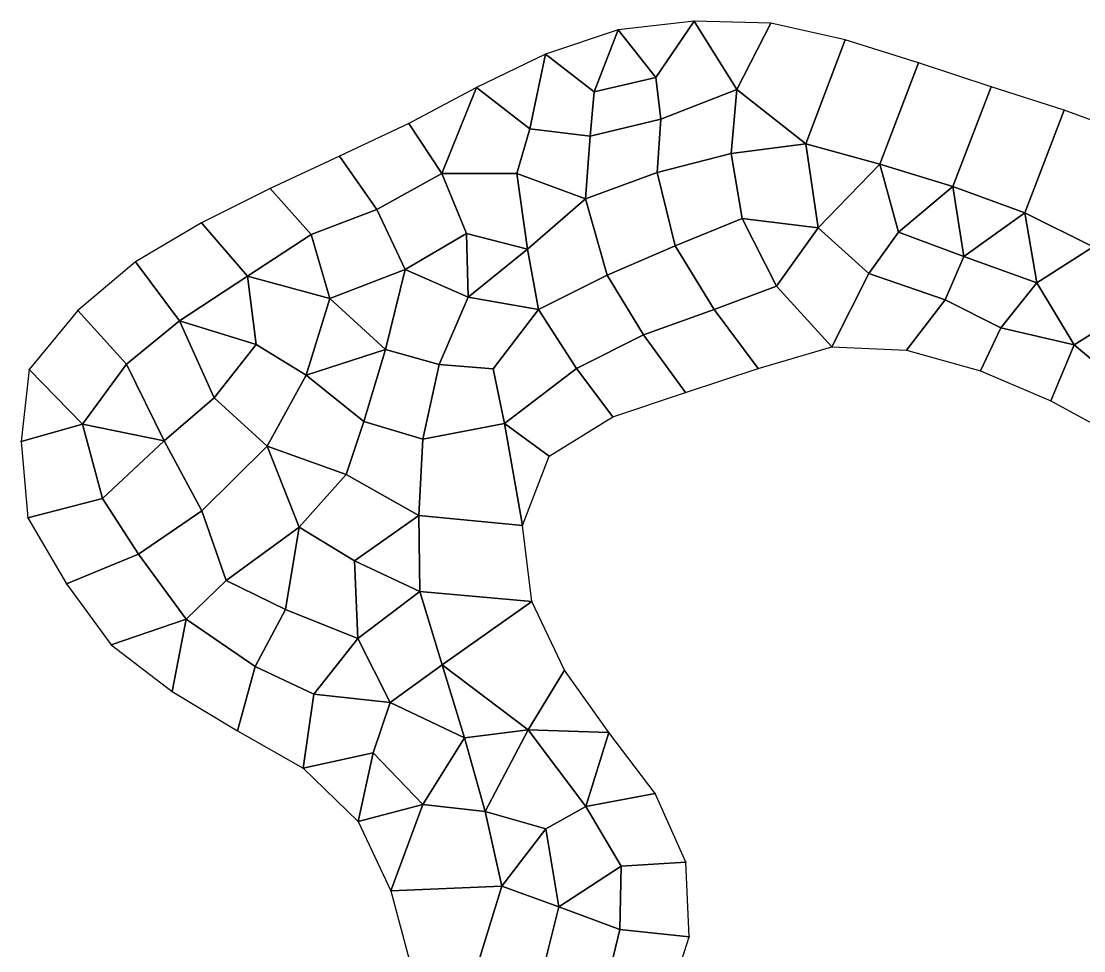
# Model space of a CAD drawing. Extents: x 380707 to 407438, y 6452841 to 6483357.
# Drawn here: x 382485 to 383731, y 6455316 to 6456407 of the extents above; entities that cross this region are included whole.
import ezdxf

# ---------------------------------------------------------------- set-up
doc = ezdxf.new("R2010")
doc.units = 0
for name, color, linetype in [('MESH_BOUND', 25, 'CONTINUOUS'), ('MESH_ELEMS', 18, 'CONTINUOUS'), ('MESH_NODES', 18, 'CONTINUOUS')]:
    doc.layers.add(name, color=color, linetype=linetype)

msp = doc.modelspace()

# ---------------------------------------------------------------- linework, layer by layer
at = {"layer": 'MESH_BOUND', "color": 25}
for points in [[(383274.163, 6456407.28, -5.779), (383184.979, 6456397.17, -0.987)], [(383363.999, 6456405.01, -6.147), (383274.163, 6456407.28, -5.779)], [(383451.545, 6456385.43, -7.552), (383363.999, 6456405.01, -6.147)], [(383184.979, 6456397.17, -0.987), (383099.752, 6456368.59, -4.292)], [(383537.376, 6456358.61, -2.775), (383451.545, 6456385.43, -7.552)], [(383099.752, 6456368.59, -4.292), (383018.779, 6456329.43, -3.012)], [(383622.731, 6456330.24, 1.437), (383537.376, 6456358.61, -2.775)], [(383018.779, 6456329.43, -3.012), (382939.32, 6456287.28, 0.196)], [(383708.417, 6456302.88, -1.537), (383622.731, 6456330.24, 1.437)], [(383792.875, 6456271.97, -0.896), (383708.417, 6456302.88, -1.537)], [(382939.32, 6456287.28, 0.196), (382857.914, 6456249.02, -0.494)], [(382857.914, 6456249.02, -0.494), (382776.51, 6456210.76, -2.345)], [(382776.51, 6456210.76, -2.345), (382696.073, 6456170.67, -1.483)], [(382696.073, 6456170.67, -1.483), (382618.685, 6456124.83, -2.23)], [(382618.685, 6456124.83, -2.23), (382551.005, 6456067.63, -7.186)], [(382551.005, 6456067.63, -7.186), (382493.718, 6455998.28, -7.682)], [(383349.398, 6455999.58, -0.651), (383435.744, 6456024.93, 0.868)], [(383435.744, 6456024.93, 0.868), (383523.431, 6456021.18, 0.972)], [(383523.431, 6456021.18, 0.972), (383610.069, 6455997, -0.339)], [(382493.718, 6455998.28, -7.682), (382484.624, 6455913.81, -8.001)], [(383263.974, 6455971.28, -0.498), (383349.398, 6455999.58, -0.651)], [(383610.069, 6455997, -0.339), (383692.735, 6455961.54, 1.662)], [(383178.601, 6455942.92, -0.314), (383263.974, 6455971.28, -0.498)], [(383692.735, 6455961.54, 1.662), (383771.789, 6455918.62, 1.606)], [(383103.909, 6455896.64, 1.197), (383178.601, 6455942.92, -0.314)], [(382484.624, 6455913.81, -8.001), (382492.44, 6455824.3, -5.052)], [(383072.67, 6455815.29, 0.968), (383103.909, 6455896.64, 1.197)], [(382492.44, 6455824.3, -5.052), (382537.878, 6455746.67, -6.93)], [(383083.69, 6455726.2, 0.905), (383072.67, 6455815.29, 0.968)], [(382537.878, 6455746.67, -6.93), (382590.202, 6455675.12, -3.853)], [(383122.152, 6455645.46, 0.263), (383083.69, 6455726.2, 0.905)], [(382590.202, 6455675.12, -3.853), (382661.535, 6455620.33, -2.683)], [(383174.253, 6455572.35, 0.805), (383122.152, 6455645.46, 0.263)], [(382661.535, 6455620.33, -2.683), (382738.221, 6455574.36, -0.451)], [(382738.221, 6455574.36, -0.451), (382815.501, 6455530.22, 2.75)], [(383228.553, 6455500.72, 0.106), (383174.253, 6455572.35, 0.805)], [(382815.501, 6455530.22, 2.75), (382880.091, 6455467.62, 2.205)], [(383264.292, 6455420.17, -0.585), (383228.553, 6455500.72, 0.106)], [(382880.091, 6455467.62, 2.205), (382918.215, 6455386.2, 0.316)], [(383268.426, 6455332.31, -0.464), (383264.292, 6455420.17, -0.585)], [(382918.215, 6455386.2, 0.316), (382941.197, 6455299.75, 0.361)], [(383249.013, 6455272.29, -0.199), (383268.426, 6455332.31, -0.464)]]:
    msp.add_polyline3d(points, dxfattribs=at)
at = {"layer": 'MESH_ELEMS', "color": 178}
for points in [[(383229.057, 6456341.25, -5.215), (383274.163, 6456407.28, -5.779), (383184.979, 6456397.17, -0.987), (383229.057, 6456341.25, -5.215)], [(383229.057, 6456341.25, -5.215), (383235.042, 6456292.26, -1.763), (383324.371, 6456327.23, -3.017), (383274.163, 6456407.28, -5.779)], [(383274.163, 6456407.28, -5.779), (383324.371, 6456327.23, -3.017), (383363.999, 6456405.01, -6.147), (383274.163, 6456407.28, -5.779)], [(383363.999, 6456405.01, -6.147), (383324.371, 6456327.23, -3.017), (383405.364, 6456263.34, -4.847), (383451.545, 6456385.43, -7.552)], [(383184.979, 6456397.17, -0.987), (383099.752, 6456368.59, -4.292), (383156.986, 6456324.47, -5.604), (383184.979, 6456397.17, -0.987)], [(383156.986, 6456324.47, -5.604), (383229.057, 6456341.25, -5.215), (383184.979, 6456397.17, -0.987), (383156.986, 6456324.47, -5.604)], [(383492.015, 6456239.6, -5.463), (383537.376, 6456358.61, -2.775), (383451.545, 6456385.43, -7.552), (383405.364, 6456263.34, -4.847)], [(383018.779, 6456329.43, -3.012), (383081.261, 6456281.08, -5.839), (383099.752, 6456368.59, -4.292), (383018.779, 6456329.43, -3.012)], [(383081.261, 6456281.08, -5.839), (383152.294, 6456272.31, -2.437), (383156.986, 6456324.47, -5.604), (383099.752, 6456368.59, -4.292)], [(383577.825, 6456213.15, -5.248), (383622.731, 6456330.24, 1.437), (383537.376, 6456358.61, -2.775), (383492.015, 6456239.6, -5.463)], [(382978.119, 6456228.38, -5.341), (383018.779, 6456329.43, -3.012), (382939.32, 6456287.28, 0.196), (382978.119, 6456228.38, -5.341)], [(383081.261, 6456281.08, -5.839), (383018.779, 6456329.43, -3.012), (382978.119, 6456228.38, -5.341), (383066.064, 6456228.65, -3.518)], [(383235.042, 6456292.26, -1.763), (383229.057, 6456341.25, -5.215), (383156.986, 6456324.47, -5.604), (383152.294, 6456272.31, -2.437)], [(383662.17, 6456182.41, -6.087), (383708.417, 6456302.88, -1.537), (383622.731, 6456330.24, 1.437), (383577.825, 6456213.15, -5.248)], [(383235.042, 6456292.26, -1.763), (383230.663, 6456229.79, -1.908), (383317.53, 6456251.88, -2.811), (383324.371, 6456327.23, -3.017)], [(383405.364, 6456263.34, -4.847), (383324.371, 6456327.23, -3.017), (383317.53, 6456251.88, -2.811), (383405.364, 6456263.34, -4.847)], [(383230.663, 6456229.79, -1.908), (383235.042, 6456292.26, -1.763), (383152.294, 6456272.31, -2.437), (383146.528, 6456198.68, -1.807)], [(383662.17, 6456182.41, -6.087), (383742.53, 6456142.24, -7.438), (383792.875, 6456271.97, -0.896), (383708.417, 6456302.88, -1.537)], [(382901.964, 6456186.19, -3.362), (382978.119, 6456228.38, -5.341), (382939.32, 6456287.28, 0.196), (382857.914, 6456249.02, -0.494)], [(383152.294, 6456272.31, -2.437), (383081.261, 6456281.08, -5.839), (383066.064, 6456228.65, -3.518), (383146.528, 6456198.68, -1.807)], [(383405.364, 6456263.34, -4.847), (383317.53, 6456251.88, -2.811), (383330.707, 6456175.52, -4.867), (383419.568, 6456164.85, -5.39)], [(383405.364, 6456263.34, -4.847), (383419.568, 6456164.85, -5.39), (383492.015, 6456239.6, -5.463), (383405.364, 6456263.34, -4.847)], [(382824.904, 6456156.72, -3.313), (382901.964, 6456186.19, -3.362), (382857.914, 6456249.02, -0.494), (382776.51, 6456210.76, -2.345)], [(383330.707, 6456175.52, -4.867), (383317.53, 6456251.88, -2.811), (383230.663, 6456229.79, -1.908), (383251.998, 6456143.61, -4.002)], [(383251.998, 6456143.61, -4.002), (383230.663, 6456229.79, -1.908), (383146.528, 6456198.68, -1.807), (383172.253, 6456109.28, -2.562)], [(383419.568, 6456164.85, -5.39), (383479.108, 6456111.08, -3.218), (383513.935, 6456159.48, -6.05), (383492.015, 6456239.6, -5.463)], [(383492.015, 6456239.6, -5.463), (383513.935, 6456159.48, -6.05), (383577.825, 6456213.15, -5.248), (383492.015, 6456239.6, -5.463)], [(383007.256, 6456158.14, -3.844), (382978.119, 6456228.38, -5.341), (382901.964, 6456186.19, -3.362), (382934.965, 6456115.81, -3.128)], [(383066.064, 6456228.65, -3.518), (382978.119, 6456228.38, -5.341), (383007.256, 6456158.14, -3.844), (383078.813, 6456139.67, -2.56)], [(383066.064, 6456228.65, -3.518), (383078.813, 6456139.67, -2.56), (383146.528, 6456198.68, -1.807), (383066.064, 6456228.65, -3.518)], [(382750.282, 6456108.15, -3.382), (382824.904, 6456156.72, -3.313), (382776.51, 6456210.76, -2.345), (382696.073, 6456170.67, -1.483)], [(383590.589, 6456131.2, -6.207), (383577.825, 6456213.15, -5.248), (383513.935, 6456159.48, -6.05), (383590.589, 6456131.2, -6.207)], [(383662.17, 6456182.41, -6.087), (383577.825, 6456213.15, -5.248), (383590.589, 6456131.2, -6.207), (383662.17, 6456182.41, -6.087)], [(383078.813, 6456139.67, -2.56), (383091.609, 6456068.75, -2.194), (383172.253, 6456109.28, -2.562), (383146.528, 6456198.68, -1.807)], [(382901.964, 6456186.19, -3.362), (382824.904, 6456156.72, -3.313), (382846.551, 6456081.73, -1.47), (382934.965, 6456115.81, -3.128)], [(383676.135, 6456099.99, -6.808), (383662.17, 6456182.41, -6.087), (383590.589, 6456131.2, -6.207), (383676.135, 6456099.99, -6.808)], [(383662.17, 6456182.41, -6.087), (383676.135, 6456099.99, -6.808), (383742.53, 6456142.24, -7.438), (383662.17, 6456182.41, -6.087)], [(382670.34, 6456055.6, -3.283), (382750.282, 6456108.15, -3.382), (382696.073, 6456170.67, -1.483), (382618.685, 6456124.83, -2.23)], [(383330.707, 6456175.52, -4.867), (383251.998, 6456143.61, -4.002), (383297.709, 6456068.91, -2.538), (383370.864, 6456096.44, -2.846)], [(383419.568, 6456164.85, -5.39), (383330.707, 6456175.52, -4.867), (383370.864, 6456096.44, -2.846), (383419.568, 6456164.85, -5.39)], [(382824.904, 6456156.72, -3.313), (382750.282, 6456108.15, -3.382), (382846.551, 6456081.73, -1.47), (382824.904, 6456156.72, -3.313)], [(383008.966, 6456083.15, -3.245), (383007.256, 6456158.14, -3.844), (382934.965, 6456115.81, -3.128), (383008.966, 6456083.15, -3.245)], [(383008.966, 6456083.15, -3.245), (383078.813, 6456139.67, -2.56), (383007.256, 6456158.14, -3.844), (383008.966, 6456083.15, -3.245)], [(383479.108, 6456111.08, -3.218), (383419.568, 6456164.85, -5.39), (383370.864, 6456096.44, -2.846), (383435.744, 6456024.93, 0.868)], [(383568.842, 6456080.12, -4.075), (383590.589, 6456131.2, -6.207), (383513.935, 6456159.48, -6.05), (383479.108, 6456111.08, -3.218)], [(383251.998, 6456143.61, -4.002), (383172.253, 6456109.28, -2.562), (383214.735, 6456039.03, -2.002), (383297.709, 6456068.91, -2.538)], [(383772.071, 6456060.04, -7.796), (383742.53, 6456142.24, -7.438), (383676.135, 6456099.99, -6.808), (383720.212, 6456027.38, -6.715)], [(383008.966, 6456083.15, -3.245), (383091.609, 6456068.75, -2.194), (383078.813, 6456139.67, -2.56), (383008.966, 6456083.15, -3.245)], [(383633.918, 6456047.16, -4.145), (383676.135, 6456099.99, -6.808), (383590.589, 6456131.2, -6.207), (383568.842, 6456080.12, -4.075)], [(382670.34, 6456055.6, -3.283), (382618.685, 6456124.83, -2.23), (382551.005, 6456067.63, -7.186), (382608.306, 6456004.67, -3.013)], [(382750.282, 6456108.15, -3.382), (382670.34, 6456055.6, -3.283), (382760.113, 6456027.93, -1.052), (382750.282, 6456108.15, -3.382)], [(382846.551, 6456081.73, -1.47), (382750.282, 6456108.15, -3.382), (382760.113, 6456027.93, -1.052), (382818.923, 6455991.81, -1.571)], [(382934.965, 6456115.81, -3.128), (382846.551, 6456081.73, -1.47), (382912.183, 6456022.07, -5.462), (382934.965, 6456115.81, -3.128)], [(382934.965, 6456115.81, -3.128), (382912.183, 6456022.07, -5.462), (382975.163, 6456004.35, -3.68), (383008.966, 6456083.15, -3.245)], [(383136.033, 6455999.62, -2.289), (383214.735, 6456039.03, -2.002), (383172.253, 6456109.28, -2.562), (383091.609, 6456068.75, -2.194)], [(383523.431, 6456021.18, 0.972), (383568.842, 6456080.12, -4.075), (383479.108, 6456111.08, -3.218), (383435.744, 6456024.93, 0.868)], [(383370.864, 6456096.44, -2.846), (383297.709, 6456068.91, -2.538), (383349.398, 6455999.58, -0.651), (383435.744, 6456024.93, 0.868)], [(383720.212, 6456027.38, -6.715), (383676.135, 6456099.99, -6.808), (383633.918, 6456047.16, -4.145), (383720.212, 6456027.38, -6.715)], [(382912.183, 6456022.07, -5.462), (382846.551, 6456081.73, -1.47), (382818.923, 6455991.81, -1.571), (382912.183, 6456022.07, -5.462)], [(383038.241, 6455999.16, -2.303), (383091.609, 6456068.75, -2.194), (383008.966, 6456083.15, -3.245), (382975.163, 6456004.35, -3.68)], [(383610.069, 6455997, -0.339), (383633.918, 6456047.16, -4.145), (383568.842, 6456080.12, -4.075), (383523.431, 6456021.18, 0.972)], [(382608.306, 6456004.67, -3.013), (382551.005, 6456067.63, -7.186), (382493.718, 6455998.28, -7.682), (382556.32, 6455934.08, -2.397)], [(383136.033, 6455999.62, -2.289), (383091.609, 6456068.75, -2.194), (383038.241, 6455999.16, -2.303), (383051.744, 6455934.9, -1.997)], [(383297.709, 6456068.91, -2.538), (383214.735, 6456039.03, -2.002), (383263.974, 6455971.28, -0.498), (383349.398, 6455999.58, -0.651)], [(382608.306, 6456004.67, -3.013), (382652.39, 6455914.5, -1.123), (382710.936, 6455964.98, -0.91), (382670.34, 6456055.6, -3.283)], [(382670.34, 6456055.6, -3.283), (382710.936, 6455964.98, -0.91), (382760.113, 6456027.93, -1.052), (382670.34, 6456055.6, -3.283)], [(383787.993, 6455970.16, -8.327), (383833.001, 6456013.23, -9.314), (383772.071, 6456060.04, -7.796), (383720.212, 6456027.38, -6.715)], [(383692.735, 6455961.54, 1.662), (383720.212, 6456027.38, -6.715), (383633.918, 6456047.16, -4.145), (383610.069, 6455997, -0.339)], [(383178.601, 6455942.92, -0.314), (383263.974, 6455971.28, -0.498), (383214.735, 6456039.03, -2.002), (383136.033, 6455999.62, -2.289)], [(382818.923, 6455991.81, -1.571), (382760.113, 6456027.93, -1.052), (382710.936, 6455964.98, -0.91), (382773.355, 6455908.43, -1.472)], [(382886.724, 6455937.56, -4.829), (382912.183, 6456022.07, -5.462), (382818.923, 6455991.81, -1.571), (382886.724, 6455937.56, -4.829)], [(382975.163, 6456004.35, -3.68), (382912.183, 6456022.07, -5.462), (382886.724, 6455937.56, -4.829), (382955.787, 6455916.62, -3.979)], [(383787.993, 6455970.16, -8.327), (383720.212, 6456027.38, -6.715), (383692.735, 6455961.54, 1.662), (383771.789, 6455918.62, 1.606)], [(382484.624, 6455913.81, -8.001), (382556.32, 6455934.08, -2.397), (382493.718, 6455998.28, -7.682), (382484.624, 6455913.81, -8.001)], [(382652.39, 6455914.5, -1.123), (382608.306, 6456004.67, -3.013), (382556.32, 6455934.08, -2.397), (382652.39, 6455914.5, -1.123)], [(382975.163, 6456004.35, -3.68), (382955.787, 6455916.62, -3.979), (383051.744, 6455934.9, -1.997), (383038.241, 6455999.16, -2.303)], [(383103.909, 6455896.64, 1.197), (383178.601, 6455942.92, -0.314), (383136.033, 6455999.62, -2.289), (383051.744, 6455934.9, -1.997)], [(382886.724, 6455937.56, -4.829), (382818.923, 6455991.81, -1.571), (382773.355, 6455908.43, -1.472), (382865.712, 6455875.28, -4.473)], [(382652.39, 6455914.5, -1.123), (382696.601, 6455832.59, -0.941), (382773.355, 6455908.43, -1.472), (382710.936, 6455964.98, -0.91)], [(382579.974, 6455846.92, -1.191), (382556.32, 6455934.08, -2.397), (382484.624, 6455913.81, -8.001), (382492.44, 6455824.3, -5.052)], [(382556.32, 6455934.08, -2.397), (382579.974, 6455846.92, -1.191), (382652.39, 6455914.5, -1.123), (382556.32, 6455934.08, -2.397)], [(382955.787, 6455916.62, -3.979), (382886.724, 6455937.56, -4.829), (382865.712, 6455875.28, -4.473), (382951.028, 6455827.1, -4.5)], [(383072.67, 6455815.29, 0.968), (383051.744, 6455934.9, -1.997), (382955.787, 6455916.62, -3.979), (382951.028, 6455827.1, -4.5)], [(383072.67, 6455815.29, 0.968), (383103.909, 6455896.64, 1.197), (383051.744, 6455934.9, -1.997), (383072.67, 6455815.29, 0.968)], [(382579.974, 6455846.92, -1.191), (382622.07, 6455781.61, -1.445), (382696.601, 6455832.59, -0.941), (382652.39, 6455914.5, -1.123)], [(382810.572, 6455813.27, -2.059), (382773.355, 6455908.43, -1.472), (382696.601, 6455832.59, -0.941), (382725.263, 6455750.88, -2.58)], [(382810.572, 6455813.27, -2.059), (382865.712, 6455875.28, -4.473), (382773.355, 6455908.43, -1.472), (382810.572, 6455813.27, -2.059)], [(382865.712, 6455875.28, -4.473), (382810.572, 6455813.27, -2.059), (382875.774, 6455773.98, -3.437), (382951.028, 6455827.1, -4.5)], [(382537.878, 6455746.67, -6.93), (382622.07, 6455781.61, -1.445), (382579.974, 6455846.92, -1.191), (382492.44, 6455824.3, -5.052)], [(382622.07, 6455781.61, -1.445), (382678.147, 6455705.51, -3.598), (382725.263, 6455750.88, -2.58), (382696.601, 6455832.59, -0.941)], [(382951.028, 6455827.1, -4.5), (382875.774, 6455773.98, -3.437), (382952.145, 6455737.75, -5.042), (382951.028, 6455827.1, -4.5)], [(383072.67, 6455815.29, 0.968), (382951.028, 6455827.1, -4.5), (382952.145, 6455737.75, -5.042), (383083.69, 6455726.2, 0.905)], [(382794.524, 6455716.74, -3.448), (382810.572, 6455813.27, -2.059), (382725.263, 6455750.88, -2.58), (382794.524, 6455716.74, -3.448)], [(382875.774, 6455773.98, -3.437), (382810.572, 6455813.27, -2.059), (382794.524, 6455716.74, -3.448), (382879.573, 6455682.55, -4.464)], [(382622.07, 6455781.61, -1.445), (382537.878, 6455746.67, -6.93), (382590.202, 6455675.12, -3.853), (382678.147, 6455705.51, -3.598)], [(382879.573, 6455682.55, -4.464), (382952.145, 6455737.75, -5.042), (382875.774, 6455773.98, -3.437), (382879.573, 6455682.55, -4.464)], [(382759.207, 6455649.7, -4.248), (382794.524, 6455716.74, -3.448), (382725.263, 6455750.88, -2.58), (382678.147, 6455705.51, -3.598)], [(382978.507, 6455651.86, -5.411), (382952.145, 6455737.75, -5.042), (382879.573, 6455682.55, -4.464), (382917.328, 6455607.33, -4.956)], [(382978.507, 6455651.86, -5.411), (383083.69, 6455726.2, 0.905), (382952.145, 6455737.75, -5.042), (382978.507, 6455651.86, -5.411)], [(383122.152, 6455645.46, 0.263), (383083.69, 6455726.2, 0.905), (382978.507, 6455651.86, -5.411), (383079.424, 6455575.46, -3.971)], [(382827.903, 6455617.21, -4.831), (382879.573, 6455682.55, -4.464), (382794.524, 6455716.74, -3.448), (382759.207, 6455649.7, -4.248)], [(382590.202, 6455675.12, -3.853), (382661.535, 6455620.33, -2.683), (382678.147, 6455705.51, -3.598), (382590.202, 6455675.12, -3.853)], [(382661.535, 6455620.33, -2.683), (382738.221, 6455574.36, -0.451), (382759.207, 6455649.7, -4.248), (382678.147, 6455705.51, -3.598)], [(382827.903, 6455617.21, -4.831), (382917.328, 6455607.33, -4.956), (382879.573, 6455682.55, -4.464), (382827.903, 6455617.21, -4.831)], [(382827.903, 6455617.21, -4.831), (382759.207, 6455649.7, -4.248), (382738.221, 6455574.36, -0.451), (382815.501, 6455530.22, 2.75)], [(383004.579, 6455565.89, -6.1), (382978.507, 6455651.86, -5.411), (382917.328, 6455607.33, -4.956), (383004.579, 6455565.89, -6.1)], [(382978.507, 6455651.86, -5.411), (383004.579, 6455565.89, -6.1), (383079.424, 6455575.46, -3.971), (382978.507, 6455651.86, -5.411)], [(383174.253, 6455572.35, 0.805), (383122.152, 6455645.46, 0.263), (383079.424, 6455575.46, -3.971), (383174.253, 6455572.35, 0.805)], [(382897.541, 6455548.27, -6.199), (382917.328, 6455607.33, -4.956), (382827.903, 6455617.21, -4.831), (382815.501, 6455530.22, 2.75)], [(382897.541, 6455548.27, -6.199), (382955.897, 6455487.73, -6.397), (383004.579, 6455565.89, -6.1), (382917.328, 6455607.33, -4.956)], [(383079.424, 6455575.46, -3.971), (383004.579, 6455565.89, -6.1), (383029.178, 6455479.48, -5.759), (383079.424, 6455575.46, -3.971)], [(383100.285, 6455459.01, -5.136), (383146.93, 6455485.25, -1.321), (383079.424, 6455575.46, -3.971), (383029.178, 6455479.48, -5.759)], [(383146.93, 6455485.25, -1.321), (383174.253, 6455572.35, 0.805), (383079.424, 6455575.46, -3.971), (383146.93, 6455485.25, -1.321)], [(383228.553, 6455500.72, 0.106), (383174.253, 6455572.35, 0.805), (383146.93, 6455485.25, -1.321), (383228.553, 6455500.72, 0.106)], [(383004.579, 6455565.89, -6.1), (382955.897, 6455487.73, -6.397), (383029.178, 6455479.48, -5.759), (383004.579, 6455565.89, -6.1)], [(382815.501, 6455530.22, 2.75), (382880.091, 6455467.62, 2.205), (382897.541, 6455548.27, -6.199), (382815.501, 6455530.22, 2.75)], [(382880.091, 6455467.62, 2.205), (382955.897, 6455487.73, -6.397), (382897.541, 6455548.27, -6.199), (382880.091, 6455467.62, 2.205)], [(383228.553, 6455500.72, 0.106), (383146.93, 6455485.25, -1.321), (383188.721, 6455415.53, -1.017), (383264.292, 6455420.17, -0.585)], [(382918.215, 6455386.2, 0.316), (382955.897, 6455487.73, -6.397), (382880.091, 6455467.62, 2.205), (382918.215, 6455386.2, 0.316)], [(383048.655, 6455391.84, -6.738), (383029.178, 6455479.48, -5.759), (382955.897, 6455487.73, -6.397), (382918.215, 6455386.2, 0.316)], [(383100.285, 6455459.01, -5.136), (383115.585, 6455367.63, -6.121), (383188.721, 6455415.53, -1.017), (383146.93, 6455485.25, -1.321)], [(383029.178, 6455479.48, -5.759), (383048.655, 6455391.84, -6.738), (383100.285, 6455459.01, -5.136), (383029.178, 6455479.48, -5.759)], [(383100.285, 6455459.01, -5.136), (383048.655, 6455391.84, -6.738), (383115.585, 6455367.63, -6.121), (383100.285, 6455459.01, -5.136)], [(383268.426, 6455332.31, -0.464), (383264.292, 6455420.17, -0.585), (383188.721, 6455415.53, -1.017), (383187.009, 6455341.06, -1.428)], [(383188.721, 6455415.53, -1.017), (383115.585, 6455367.63, -6.121), (383187.009, 6455341.06, -1.428), (383188.721, 6455415.53, -1.017)], [(383048.655, 6455391.84, -6.738), (382918.215, 6455386.2, 0.316), (382941.197, 6455299.75, 0.361), (383018.151, 6455292.89, -3.002)], [(383095.105, 6455286.02, -10.781), (383115.585, 6455367.63, -6.121), (383048.655, 6455391.84, -6.738), (383018.151, 6455292.89, -3.002)], [(383095.105, 6455286.02, -10.781), (383172.059, 6455279.16, -4.084), (383187.009, 6455341.06, -1.428), (383115.585, 6455367.63, -6.121)], [(383249.013, 6455272.29, -0.199), (383268.426, 6455332.31, -0.464), (383187.009, 6455341.06, -1.428), (383172.059, 6455279.16, -4.084)]]:
    msp.add_3dface(points, dxfattribs=at)
at = {"layer": 'MESH_NODES', "color": 18}
for p in [(383274.163, 6456407.28, -5.779), (383363.999, 6456405.01, -6.147), (383184.979, 6456397.17, -0.987), (383451.545, 6456385.43, -7.552), (383099.752, 6456368.59, -4.292), (383537.376, 6456358.61, -2.775), (383018.779, 6456329.43, -3.012), (383229.057, 6456341.25, -5.215), (383622.731, 6456330.24, 1.437), (383156.986, 6456324.47, -5.604), (383324.371, 6456327.23, -3.017), (383235.042, 6456292.26, -1.763), (383708.417, 6456302.88, -1.537), (382939.32, 6456287.28, 0.196), (383081.261, 6456281.08, -5.839), (383152.294, 6456272.31, -2.437), (383405.364, 6456263.34, -4.847), (382857.914, 6456249.02, -0.494), (383317.53, 6456251.88, -2.811), (383230.663, 6456229.79, -1.908), (383492.015, 6456239.6, -5.463), (382978.119, 6456228.38, -5.341), (383066.064, 6456228.65, -3.518), (382776.51, 6456210.76, -2.345), (383577.825, 6456213.15, -5.248), (383146.528, 6456198.68, -1.807), (382901.964, 6456186.19, -3.362), (383662.17, 6456182.41, -6.087), (382696.073, 6456170.67, -1.483), (383330.707, 6456175.52, -4.867), (382824.904, 6456156.72, -3.313), (383007.256, 6456158.14, -3.844), (383419.568, 6456164.85, -5.39), (383513.935, 6456159.48, -6.05), (383251.998, 6456143.61, -4.002), (383078.813, 6456139.67, -2.56), (383590.589, 6456131.2, -6.207), (382618.685, 6456124.83, -2.23), (382750.282, 6456108.15, -3.382), (382934.965, 6456115.81, -3.128), (383172.253, 6456109.28, -2.562), (383479.108, 6456111.08, -3.218), (383370.864, 6456096.44, -2.846), (383676.135, 6456099.99, -6.808), (382846.551, 6456081.73, -1.47), (383008.966, 6456083.15, -3.245), (383568.842, 6456080.12, -4.075), (382551.005, 6456067.63, -7.186), (383091.609, 6456068.75, -2.194), (383297.709, 6456068.91, -2.538), (382670.34, 6456055.6, -3.283), (383633.918, 6456047.16, -4.145), (383214.735, 6456039.03, -2.002), (382760.113, 6456027.93, -1.052), (382912.183, 6456022.07, -5.462), (383435.744, 6456024.93, 0.868), (383523.431, 6456021.18, 0.972), (383720.212, 6456027.38, -6.715), (382493.718, 6455998.28, -7.682), (382608.306, 6456004.67, -3.013), (382975.163, 6456004.35, -3.68), (383038.241, 6455999.16, -2.303), (383136.033, 6455999.62, -2.289), (383349.398, 6455999.58, -0.651), (383610.069, 6455997, -0.339), (382818.923, 6455991.81, -1.571), (383263.974, 6455971.28, -0.498), (382710.936, 6455964.98, -0.91), (383692.735, 6455961.54, 1.662), (383178.601, 6455942.92, -0.314), (382556.32, 6455934.08, -2.397), (382886.724, 6455937.56, -4.829), (383051.744, 6455934.9, -1.997), (382484.624, 6455913.81, -8.001), (382652.39, 6455914.5, -1.123), (382773.355, 6455908.43, -1.472), (382955.787, 6455916.62, -3.979), (383103.909, 6455896.64, 1.197), (382865.712, 6455875.28, -4.473), (382579.974, 6455846.92, -1.191), (382696.601, 6455832.59, -0.941), (382492.44, 6455824.3, -5.052), (382951.028, 6455827.1, -4.5), (382810.572, 6455813.27, -2.059), (383072.67, 6455815.29, 0.968), (382622.07, 6455781.61, -1.445), (382875.774, 6455773.98, -3.437), (382537.878, 6455746.67, -6.93), (382725.263, 6455750.88, -2.58), (382952.145, 6455737.75, -5.042), (383083.69, 6455726.2, 0.905), (382794.524, 6455716.74, -3.448), (382678.147, 6455705.51, -3.598), (382879.573, 6455682.55, -4.464), (382590.202, 6455675.12, -3.853), (382759.207, 6455649.7, -4.248), (382978.507, 6455651.86, -5.411), (383122.152, 6455645.46, 0.263), (382661.535, 6455620.33, -2.683), (382827.903, 6455617.21, -4.831), (382917.328, 6455607.33, -4.956), (382738.221, 6455574.36, -0.451), (383079.424, 6455575.46, -3.971), (383174.253, 6455572.35, 0.805), (383004.579, 6455565.89, -6.1), (382897.541, 6455548.27, -6.199), (382815.501, 6455530.22, 2.75), (383228.553, 6455500.72, 0.106), (382955.897, 6455487.73, -6.397), (383146.93, 6455485.25, -1.321), (383029.178, 6455479.48, -5.759), (382880.091, 6455467.62, 2.205), (383100.285, 6455459.01, -5.136), (383264.292, 6455420.17, -0.585), (383188.721, 6455415.53, -1.017), (382918.215, 6455386.2, 0.316), (383048.655, 6455391.84, -6.738), (383115.585, 6455367.63, -6.121), (383187.009, 6455341.06, -1.428), (383268.426, 6455332.31, -0.464)]:
    msp.add_point(p, dxfattribs=at)

doc.saveas('drawing.dxf')
